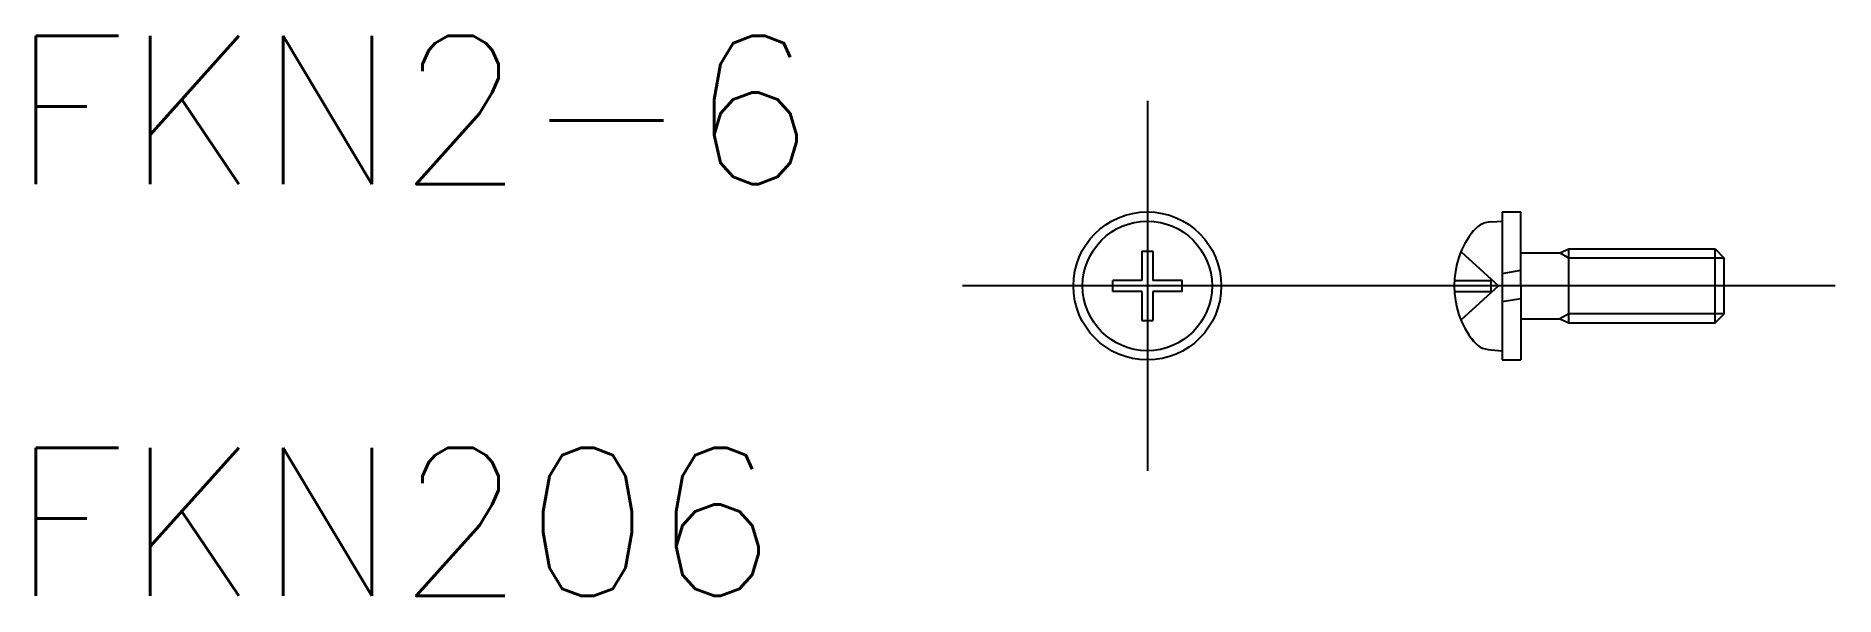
# Model space of a CAD drawing. Extents: x -25.1 to 23.6, y -3.4 to 11.8.
import ezdxf

# ---------------------------------------------------------------- set-up
doc = ezdxf.new("R2010")
doc.units = 0
doc.linetypes.add('CENTER', pattern=[50.8, 31.75, -6.35, 6.35, -6.35])
doc.layers.get('0').update_dxf_attribs({"linetype": 'CONTINUOUS'})
doc.layers.add('CENTER', color=1, linetype='CENTER')
doc.styles.get("Standard").update_dxf_attribs({"font": 'txt.shx'})

msp = doc.modelspace()

# ---------------------------------------------------------------- linework, layer by layer
for p, q in [((14.6, 7), (14.6, 3)), ((14.6, 7), (15.1, 7)), ((15.1, 5), (15.1, 7)), ((14.6, 5.334), (15.1, 5.424)), ((15.1, 5), (15.1, 3)), ((14.6, 4.576), (15.1, 4.661)), ((14.6, 3), (15.1, 3))]:
    msp.add_line(p, q)
at = {"color": 7}
for p, q in [((14.296, 6.729), (14.6, 6.75)), ((4.85, 5.938), (4.85, 5.15)), ((4.85, 5.938), (5.15, 5.938)), ((5.15, 5.938), (5.15, 5.15)), ((15.1, 5.892), (16.155, 5.892)), ((16.155, 5.892), (16.4, 6)), ((16.4, 6), (20.355, 6)), ((16.4, 4), (16.4, 6)), ((20.355, 6), (20.6, 5.755)), ((20.355, 4), (20.355, 6)), ((20.6, 4.245), (20.6, 5.755)), ((4.062, 4.85), (4.062, 5.15)), ((4.85, 5.15), (4.062, 5.15)), ((5.938, 5.15), (5.15, 5.15)), ((5.938, 4.85), (5.938, 5.15)), ((4.85, 4.85), (4.062, 4.85)), ((4.85, 4.85), (4.85, 4.062)), ((5.15, 4.85), (5.15, 4.062)), ((5.938, 4.85), (5.15, 4.85)), ((4.85, 4.062), (5.15, 4.062)), ((15.1, 4.108), (16.155, 4.108)), ((16.155, 4.108), (16.4, 4)), ((16.4, 4), (20.355, 4)), ((20.355, 4), (20.6, 4.245)), ((14.296, 3.271), (14.6, 3.25))]:
    msp.add_line(p, q, dxfattribs=at)
at = {"color": 6}
for p, q in [((13.484, 5.92), (14.498, 5)), ((13.304, 5.15), (14.3, 5.15)), ((13.484, 4.08), (14.498, 5)), ((14.3, 4.85), (14.3, 5.15)), ((13.304, 4.85), (14.3, 4.85))]:
    msp.add_line(p, q, dxfattribs=at)
at = {"color": 3}
for p, q in [((16.4, 5.755), (16.155, 5.892)), ((20.6, 5.755), (16.4, 5.755)), ((16.4, 4.245), (16.155, 4.108)), ((20.6, 4.245), (16.4, 4.245))]:
    msp.add_line(p, q, dxfattribs=at)
at = {"color": 7}
msp.add_circle((5, 5), 2, dxfattribs=at)
msp.add_circle((5, 5), 1.75)
msp.add_arc((15.697, 5), 2.397, 141.6985, 218.3015)
for centre, start, end in [((14.318, 6.089), 92, 148.4554), ((14.318, 3.911), 211.5446, 268)]:
    msp.add_arc(centre, 0.64, start, end, dxfattribs=at)
at = {"layer": 'CENTER'}
for p, q in [((5, 10), (5, 0)), ((10, 5), (0, 5)), ((23.6, 5), (10, 5))]:
    msp.add_line(p, q, dxfattribs=at)

# ---------------------------------------------------------------- texts
for s, p in [('FKN2-6', (-25.746, 7.754)), ('FKN206', (-25.746, -3.378))]:
    msp.add_text(s, height=4).set_placement(p)

doc.saveas('drawing.dxf')
